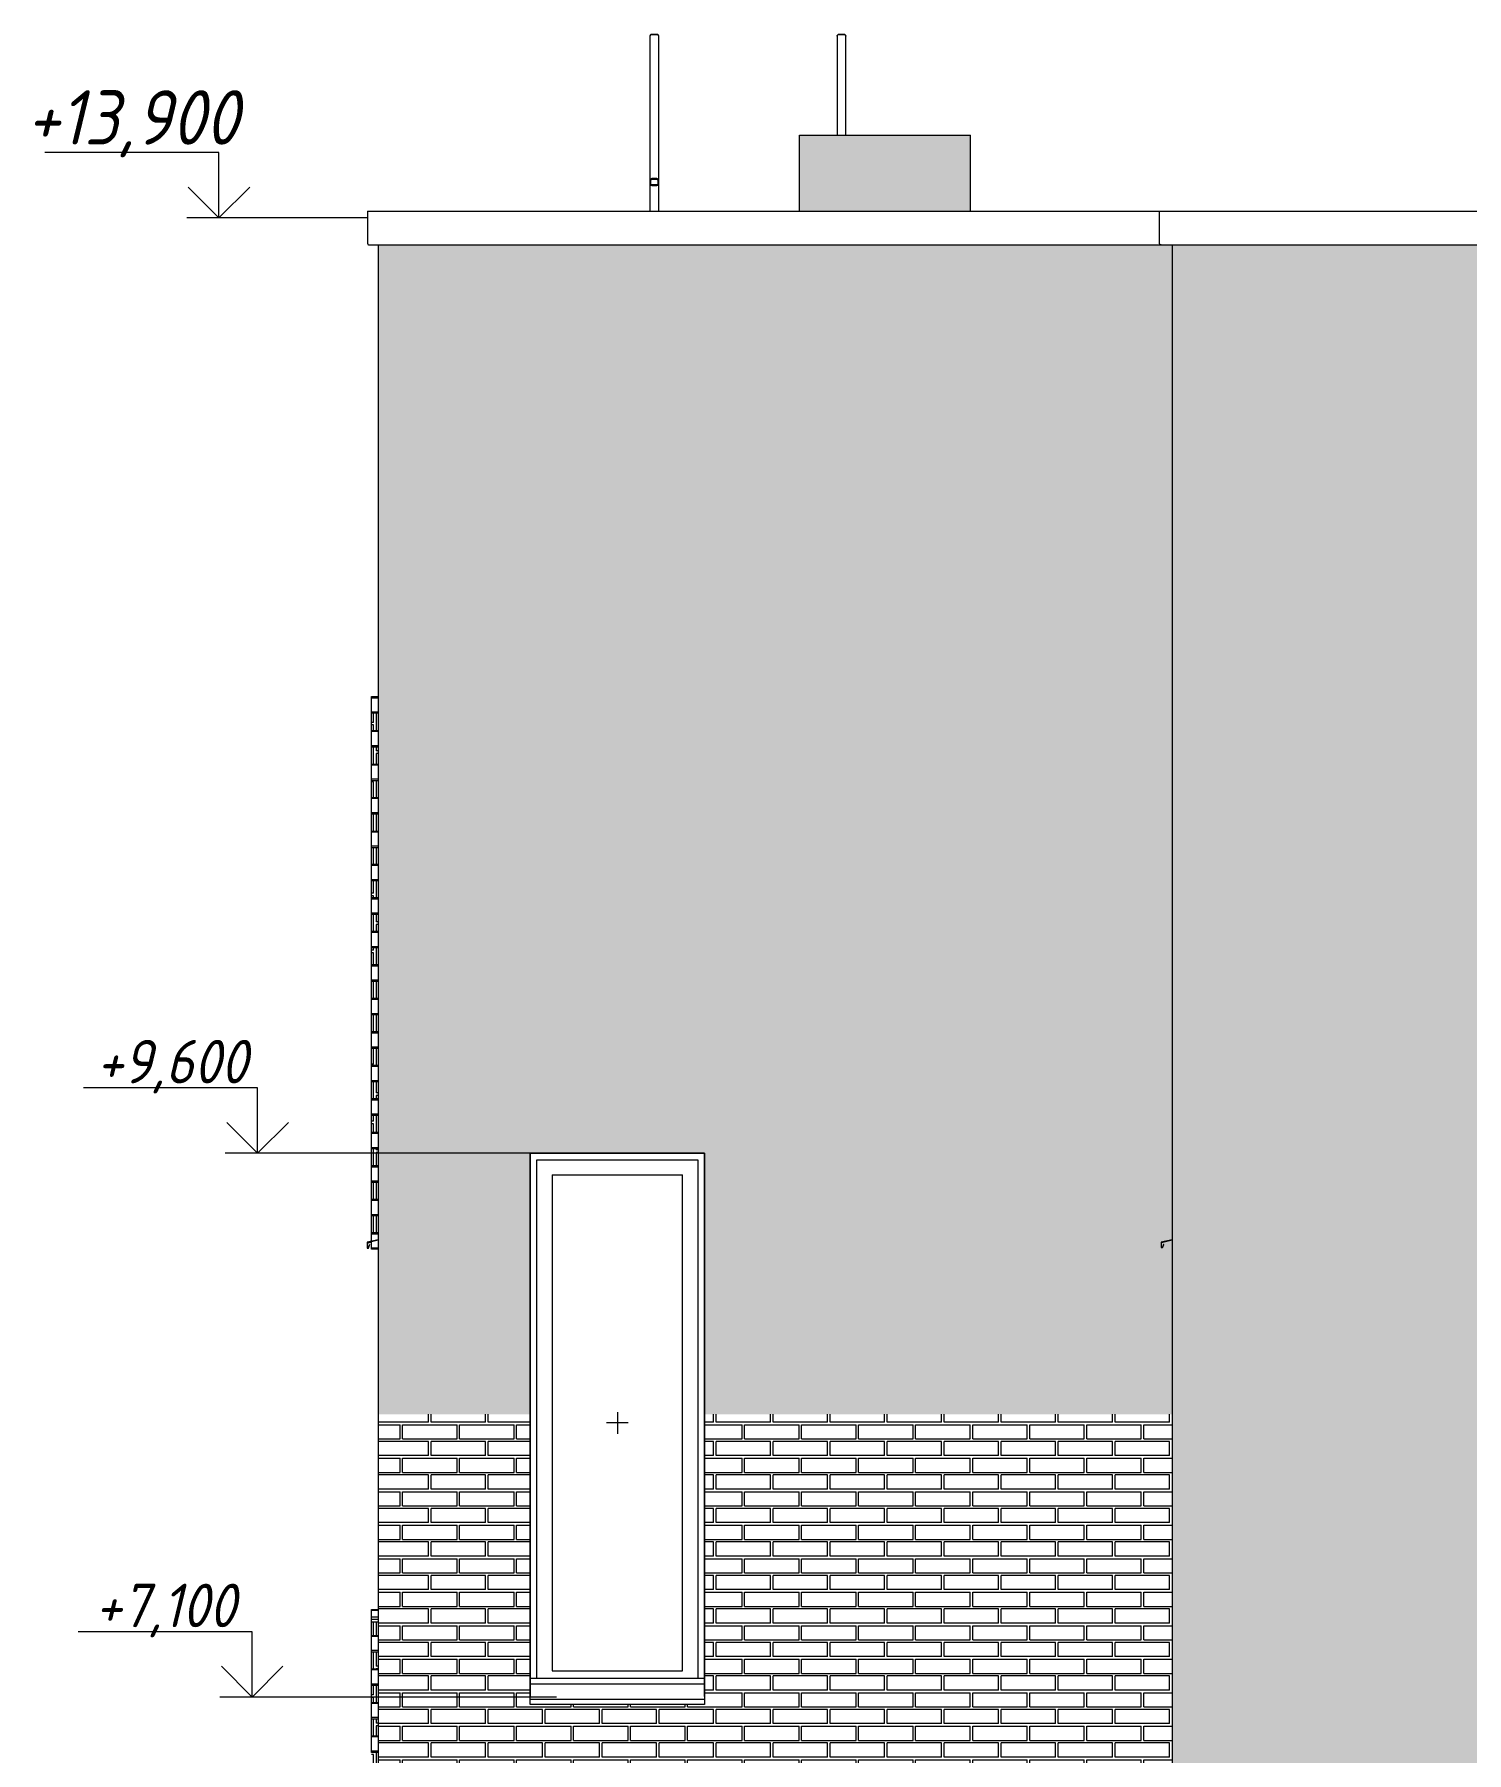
# Model space of a CAD drawing. Header units: millimetres. Extents: x -2128 to 116635, y -18248 to 18481.
# Drawn here: x 102856 to 109439, y 6845 to 14743 of the extents above; entities that cross this region are included whole.
import ezdxf

# ---------------------------------------------------------------- set-up
doc = ezdxf.new("R2010")
doc.units = ezdxf.units.MM
doc.linetypes.add('Штрих', pattern=[635, 317.5, -317.5])
for name, color, linetype, lineweight in [('A-DETL-1', 7, 'Continuous', 5), ('A-GENM', 7, 'Continuous', 9), ('A-GLAZ', 7, 'Continuous', 9), ('A-GLAZ-1', 7, 'Continuous', 5), ('A-GLAZ-2', 7, 'Штрих', 5), ('A-WALL', 7, 'Continuous', 5), ('A-WALL-PATT', 7, 'Continuous', 5), ('G-ANNO-DIMS', 7, 'Continuous', 9), ('G-ANNO-DIMS-1', 7, 'Continuous', 20), ('I-WALL', 7, 'Continuous', 5)]:
    doc.layers.add(name, color=color, linetype=linetype, lineweight=lineweight)
doc.styles.add('ISOCPEUR_I', font='isocpeui.ttf', dxfattribs={"width": 0.9, "height": 250})
doc.styles.add('ISOCPEUR_I_1', font='isocpeui.ttf', dxfattribs={"width": 0.9, "height": 200})
pattern_1 = [(180, (108335.17, 8471), (-2e-14, -154), [125, -137]), (90, (108335.17, 8406), (-262, 2e-14), [65, -89]), (180, (108335.17, 8406), (-2e-14, -154), [125, -137]), (90, (108347.17, 8406), (-262, 2e-14), [65, -89]), (180, (108472.17, 8406), (-2e-14, -154), [125, -137]), (180, (108472.17, 8471), (-2e-14, -154), [125, -137]), (90, (108216.17, 8483), (-262, 2e-14), [65, -89]), (90, (108466.17, 8483), (-262, 2e-14), [65, -89]), (0, (108216.17, 8483), (0, -154), [250, -12]), (0, (108216.17, 8548), (0, -154), [250, -12])]
pattern_2 = [(180, (103596.68, 8458.23), (-2e-14, -154), [125, -137]), (90, (103596.68, 8393.23), (-262, 2e-14), [65, -89]), (180, (103596.68, 8393.23), (-2e-14, -154), [125, -137]), (90, (103608.68, 8393.23), (-262, 2e-14), [65, -89]), (180, (103733.68, 8393.23), (-2e-14, -154), [125, -137]), (180, (103733.68, 8458.23), (-2e-14, -154), [125, -137]), (90, (103477.68, 8470.23), (-262, 2e-14), [65, -89]), (90, (103727.68, 8470.23), (-262, 2e-14), [65, -89]), (0, (103477.68, 8470.23), (0, -154), [250, -12]), (0, (103477.68, 8535.23), (0, -154), [250, -12])]
pattern_3 = [(180, (103594.18, 4223.23), (-2e-14, -154), [125, -137]), (90, (103594.18, 4158.23), (-262, 2e-14), [65, -89]), (180, (103594.18, 4158.23), (-2e-14, -154), [125, -137]), (90, (103606.18, 4158.23), (-262, 2e-14), [65, -89]), (180, (103731.18, 4158.23), (-2e-14, -154), [125, -137]), (180, (103731.18, 4223.23), (-2e-14, -154), [125, -137]), (90, (103475.18, 4235.23), (-262, 2e-14), [65, -89]), (90, (103725.18, 4235.23), (-262, 2e-14), [65, -89]), (0, (103475.18, 4235.23), (0, -154), [250, -12]), (0, (103475.18, 4300.23), (0, -154), [250, -12])]

# ---------------------------------------------------------------- blocks, each defined once
blk = doc.blocks.new('парапет - парапет-18575254-АР2_Фасад в А-Г копия 1')
at = {"layer": 'A-GENM'}
for p, q in [((-398.1, 13930), (3241.9, 13930)), ((-398.1, 13930), (-398.1, 13783)), ((3241.9, 13930), (10630, 13930)), ((3241.9, 13783), (3241.9, 13930)), ((10630, 13930), (10630, 13907.7)), ((10630, 13905.7), (10630, 13880)), ((-391, 13775.9), (3249, 13775.9)), ((3249, 13775.9), (10250, 13775.9))]:
    blk.add_line(p, q, dxfattribs=at)
for points, knots in [([(-398.1, 13783), (-398.1, 13782.5), (-397.9, 13781.3), (-397.4, 13780), (-396.9, 13779), (-396.3, 13778.4), (-395.7, 13777.8), (-395.1, 13777.2), (-394.4, 13776.8), (-393.6, 13776.4), (-392.8, 13776.1), (-391.9, 13776), (-391.1, 13775.9), (-390.5, 13775.9), (-390.3, 13776)], [0, 0, 0, 0, 0.1111111, 0.2222222, 0.2777778, 0.3333333, 0.3888889, 0.4444444, 0.5, 0.5555556, 0.6111111, 0.6666667, 0.7222222, 0.7777778, 0.7777778, 0.7777778, 0.7777778]), ([(3249.7, 13776), (3249.5, 13775.9), (3248.9, 13775.9), (3248.1, 13776), (3247.2, 13776.1), (3246.4, 13776.4), (3245.6, 13776.8), (3244.9, 13777.2), (3244.3, 13777.8), (3243.7, 13778.4), (3243.1, 13779), (3242.6, 13780), (3242.1, 13781.3), (3241.9, 13782.5), (3241.9, 13783)], [-0.7777778, -0.7777778, -0.7777778, -0.7777778, -0.7222222, -0.6666667, -0.6111111, -0.5555556, -0.5, -0.4444444, -0.3888889, -0.3333333, -0.2777778, -0.2222222, -0.1111111, 0, 0, 0, 0])]:
    blk.add_open_spline(points, degree=3, knots=knots, dxfattribs=at)
for points in [[(-391, 13775.9), (-390.7, 13775.9), (-390.5, 13775.9), (-390.3, 13776)], [(3249, 13775.9), (3249.3, 13775.9), (3249.5, 13775.9), (3249.7, 13776)]]:
    blk.add_open_spline(points, degree=3, dxfattribs=at)
blk = doc.blocks.new('Окно_СКБ_1Ст_БезПР - ОК-22_800х2500_h_ глухое-34006729-АР2_Фасад в А-Г копия 1')
at = {"layer": 'A-GLAZ-1'}
for p, q in [((350, 9600), (350, 7102.5)), ((1150, 9600), (350, 9600)), ((380, 7185), (380, 9570)), ((380, 9570), (450, 9570)), ((450, 9570), (1050, 9570)), ((1050, 9570), (1120, 9570)), ((1120, 9570), (1120, 7185)), ((1150, 7102.5), (1150, 9600)), ((450, 9500), (450, 7220)), ((450, 9500), (1050, 9500)), ((1050, 7220), (1050, 9500)), ((450, 7220), (1050, 7220))]:
    blk.add_line(p, q, dxfattribs=at)
at = {"layer": 'A-GLAZ-2'}
for p, q in [((750, 8410), (750, 8310)), ((800, 8360), (700, 8360))]:
    blk.add_line(p, q, dxfattribs=at)
blk = doc.blocks.new('ОП_Труба - ОП_Труба 40x40x4_Угловая-30591808-АР2_Фасад в А-Г копия 1')
at = {"layer": 'A-GENM'}
for p, q in [((900, 14055), (900, 13930)), ((940, 13930), (940, 14055))]:
    blk.add_line(p, q, dxfattribs=at)
blk = doc.blocks.new('ОП_Поручень_Наклонный - ОП_Поручень_Наклонный-30591813-АР2_Фасад в А-Г копия 1')
at = {"layer": 'A-GENM'}
for p, q in [((900, 14735.4), (900, 14073.9)), ((932, 14743.4), (908, 14743.4)), ((940, 14073.9), (940, 14735.4)), ((900, 14073.9), (900, 14055)), ((904, 14055), (904, 14073.9)), ((932, 14080.2), (908, 14080.2)), ((908, 14077.1), (932, 14077.1)), ((936, 14073.9), (936, 14055)), ((940, 14055), (940, 14073.9)), ((932, 14051.9), (908, 14051.9)), ((908, 14048.7), (932, 14048.7))]:
    blk.add_line(p, q, dxfattribs=at)
at = {"layer": 'A-GENM', "flags": 128}
for points in [[(908, 14743.4), (906.2, 14743.2), (904.5, 14742.6), (903, 14741.7), (901.7, 14740.4), (900.8, 14738.9), (900.2, 14737.2), (900, 14735.4)], [(940, 14735.4), (939.8, 14737.2), (939.2, 14738.9), (938.3, 14740.4), (937, 14741.7), (935.5, 14742.6), (933.8, 14743.2), (932, 14743.4)]]:
    blk.add_lwpolyline(points, dxfattribs=at)
at = {"layer": 'A-GENM'}
for centre, major_axis, start_param, end_param in [((908, 14073.9), (8, 0), 1.570796, 3.141593), ((908, 14073.9), (4, 0), 1.570796, 3.141593), ((932, 14073.9), (8, 0), 0, 1.570796), ((932, 14073.9), (4, 0), 0, 1.570796), ((908, 14055), (8, 0), 3.141593, 4.712389), ((908, 14055), (4, 0), 3.141593, 4.712389), ((932, 14055), (8, 0), 4.712389, 6.283185), ((932, 14055), (4, 0), 4.712389, 6.283185)]:
    blk.add_ellipse(centre, major_axis=major_axis, ratio=0.788418, start_param=start_param, end_param=end_param, dxfattribs=at)
blk = doc.blocks.new('ОП_Поручень_Наклонный - ОП_Поручень_Наклонный-V96-АР2_Фасад в А-Г копия 1')
at = {"layer": 'A-GENM'}
for p, q in [((1760, 14735.4), (1760, 14280)), ((1792, 14743.4), (1768, 14743.4)), ((1800, 14280), (1800, 14735.4))]:
    blk.add_line(p, q, dxfattribs=at)
at = {"layer": 'A-GENM', "flags": 128}
for points in [[(1768, 14743.4), (1766.2, 14743.2), (1764.5, 14742.6), (1763, 14741.7), (1761.7, 14740.4), (1760.8, 14738.9), (1760.2, 14737.2), (1760, 14735.4)], [(1800, 14735.4), (1799.8, 14737.2), (1799.2, 14738.9), (1798.3, 14740.4), (1797, 14741.7), (1795.5, 14742.6), (1793.8, 14743.2), (1792, 14743.4)]]:
    blk.add_lwpolyline(points, dxfattribs=at)
blk = doc.blocks.new('ОП_Поручень_Прямой - ОП_Поручень_Прямой-30591817-АР2_Фасад в А-Г копия 1')
at = {"layer": 'A-GENM'}
blk.add_line((908, 14743.4), (932, 14743.4), dxfattribs=at)
at = {"layer": 'A-GENM', "flags": 128}
for points in [[(900, 14735.4), (900.2, 14737.2), (900.8, 14738.9), (901.7, 14740.4), (903, 14741.7), (904.5, 14742.6), (906.2, 14743.2), (908, 14743.4)], [(932, 14743.4), (933.8, 14743.2), (935.5, 14742.6), (937, 14741.7), (938.3, 14740.4), (939.2, 14738.9), (939.8, 14737.2), (940, 14735.4)]]:
    blk.add_lwpolyline(points, dxfattribs=at)
blk = doc.blocks.new('Стакан ОВ_5 - Стакан ОВ_2-32669352-АР2_Фасад в А-Г копия 1')
at = {"layer": 'A-WALL-PATT'}
blk.add_hatch(color=256, dxfattribs=at).paths.add_polyline_path([(2048.1, 13930), (2373, 13930), (2373, 14280), (1587, 14280), (1587, 13930), (1833.9, 13930)], flags=0)
at = {"layer": 'A-WALL'}
for p, q in [((1587, 14280), (2373, 14280)), ((1587, 13930), (1587, 14280)), ((2373, 13930), (2373, 14280))]:
    blk.add_line(p, q, dxfattribs=at)
blk = doc.blocks.new('WNW_Отлив - Отлив_металлический-33965102-АР2_Фасад в А-Г копия 1')
at = {"layer": 'A-GLAZ-1'}
for p, q in [((-400, 9166), (-400, 9163)), ((-400, 9163), (-394, 9163)), ((-380, 9193.8), (-399, 9188.3)), ((-399, 9187.2), (-380, 9192.8)), ((-399, 9164), (-399, 9166)), ((-394.7, 9164), (-399, 9164)), ((-394, 9166), (-394.7, 9164)), ((-394, 9163), (-388.9, 9177.1)), ((-388.9, 9177.1), (-389.8, 9177.4))]:
    blk.add_line(p, q, dxfattribs=at)
blk = doc.blocks.new('WNW_Отлив - Отлив_металлический-33828275-АР2_Фасад в А-Г копия 1')
at = {"layer": 'A-GLAZ-1'}
for p, q in [((-350, 9202.5), (-400, 9191)), ((-400, 9191), (-400, 9166)), ((-400, 9166), (-394, 9166)), ((-399, 9190.2), (-350, 9201.5)), ((-399, 9167), (-399, 9190.2)), ((-394.7, 9167), (-399, 9167)), ((-389.8, 9180.4), (-394.7, 9167)), ((-394, 9166), (-388.9, 9180.1)), ((-388.9, 9180.1), (-389.8, 9180.4))]:
    blk.add_line(p, q, dxfattribs=at)
blk = doc.blocks.new('WNW_Отлив - Отлив_металлический-34006731-АР2_Фасад в А-Г копия 1')
at = {"layer": 'A-GLAZ-1'}
for p, q in [((1150, 7185), (350, 7185)), ((1150, 7160), (350, 7160)), ((350, 7091), (350, 7102.5)), ((350, 7066), (350, 7091)), ((350, 7091), (1150, 7091)), ((1150, 7066), (350, 7066)), ((1150, 7102.5), (1150, 7091)), ((1150, 7091), (1150, 7066))]:
    blk.add_line(p, q, dxfattribs=at)
blk = doc.blocks.new('Высотные отметки - Стрелка_Верх-17668718-АР2_Фасад в А-Г копия 1')
at = {"layer": 'G-ANNO-DIMS'}
for p, q in [((-1028.2, 600), (-1828.2, 600)), ((-1028.2, 300), (-1028.2, 600)), ((-876.6, 300), (-1176.6, 300))]:
    blk.add_line(p, q, dxfattribs=at)
at = {"layer": 'G-ANNO-DIMS-1'}
for q in [(-1169.7, 441.4), (-886.8, 441.4)]:
    blk.add_line((-1028.2, 300), q, dxfattribs=at)

msp = doc.modelspace()

# ---------------------------------------------------------------- hatches: boundary and pattern name
at = {"layer": 'A-WALL-PATT'}
h = msp.add_hatch(dxfattribs=at)
h.set_pattern_fill('FP_83', color=256, style=0, pattern_type=2)
h.set_pattern_definition(pattern_1)
h.paths.add_polyline_path([(108041.2, 9166), (108040.5, 9167), (108041.5, 9167)], flags=0)
h.paths.add_polyline_path([(105135.2, 8400), (105135.2, 9600), (105935.2, 9600), (105935.2, 8400), (108085.2, 8400), (108085.2, 9201.5), (108036.2, 9190.2), (108036.2, 9167), (108036.2, 9166), (108035.2, 9167), (108036.2, 9191.2), (108085.2, 9202.5), (108085.2, 13776), (104435.2, 13776), (104435.2, 8400)], flags=0)
h = msp.add_hatch(dxfattribs=at)
h.set_pattern_fill('FP_83', color=256, style=0, pattern_type=2)
h.set_pattern_definition(pattern_1)
h.paths.add_polyline_path([(110689.2, 8400), (114987.2, 8400), (114987.2, 13730), (115035.2, 13730), (115035.2, 13776), (108085.2, 13776), (108085.2, 8400)], flags=0)
h = msp.add_hatch(dxfattribs=at)
h.set_pattern_fill('FP_21', color=256, style=0, pattern_type=2)
h.set_pattern_definition(pattern_2)
h.paths.add_polyline_path([(104435.2, 11623), (104435.2, 11700), (104405.2, 11700), (104405.2, 11623)], flags=0)
h = msp.add_hatch(dxfattribs=at)
h.set_pattern_fill('FP_20', color=256, style=0, pattern_type=2)
h.set_pattern_definition([(270, (106274.05, 11175.68), (154, 9e-15), [125, -137]), (180, (106339.05, 11175.68), (-3e-14, -262), [65, -89]), (270, (106339.05, 11175.68), (154, 9e-15), [125, -137]), (180, (106339.05, 11187.68), (-3e-14, -262), [65, -89]), (270, (106339.05, 11312.68), (154, 9e-15), [125, -137]), (270, (106274.05, 11312.68), (154, 9e-15), [125, -137]), (180, (106262.05, 11056.68), (-3e-14, -262), [65, -89]), (180, (106262.05, 11306.68), (-3e-14, -262), [65, -89]), (90, (106262.05, 11056.68), (154, -9e-15), [250, -12]), (90, (106197.05, 11056.68), (154, -9e-15), [250, -12])])
h.paths.add_polyline_path([(104405.2, 9236.4), (104435.2, 9236.4), (104435.2, 9312.1), (104405.2, 9312.1), (104405.2, 9260)], flags=0)
h.paths.add_polyline_path([(104405.2, 9389.1), (104435.2, 9389.1), (104435.2, 9466), (104405.2, 9466)], flags=0)
h.paths.add_polyline_path([(104435.2, 9543), (104435.2, 9620.5), (104405.2, 9620.5), (104405.2, 9543)], flags=0)
h.paths.add_polyline_path([(104435.2, 9697.5), (104435.2, 9774), (104405.2, 9774), (104405.2, 9697.5)], flags=0)
h.paths.add_polyline_path([(104435.2, 9851), (104435.2, 9927.8), (104405.2, 9927.8), (104405.2, 9851)], flags=0)
h.paths.add_polyline_path([(104435.2, 10004.8), (104435.2, 10081.9), (104405.2, 10081.9), (104405.2, 10004.8)], flags=0)
h.paths.add_polyline_path([(104435.2, 10158.9), (104435.2, 10235.9), (104405.2, 10235.9), (104405.2, 10158.9)], flags=0)
h.paths.add_polyline_path([(104435.2, 10312.9), (104435.2, 10390.1), (104405.2, 10390.1), (104405.2, 10312.9)], flags=0)
h.paths.add_polyline_path([(104405.2, 10467.1), (104435.2, 10467.1), (104435.2, 10543.5), (104405.2, 10543.5), (104405.2, 10491.2)], flags=0)
h.paths.add_polyline_path([(104405.2, 10620.5), (104435.2, 10620.5), (104435.2, 10698.1), (104405.2, 10698.1)], flags=0)
h.paths.add_polyline_path([(104405.2, 10775.1), (104435.2, 10775.1), (104435.2, 10852.1), (104405.2, 10852.1)], flags=0)
h.paths.add_polyline_path([(104405.2, 10929.1), (104435.2, 10929.1), (104435.2, 11004.1), (104405.2, 11004.1)], flags=0)
h.paths.add_polyline_path([(104435.2, 11081.1), (104435.2, 11158.1), (104405.2, 11158.1), (104405.2, 11081.1)], flags=0)
h.paths.add_polyline_path([(104405.2, 11235.1), (104435.2, 11235.1), (104435.2, 11312.1), (104405.2, 11312.1)], flags=0)
h.paths.add_polyline_path([(104435.2, 11389.1), (104435.2, 11466.1), (104405.2, 11466.1), (104405.2, 11389.1)], flags=0)
h.paths.add_polyline_path([(104405.2, 11543.1), (104435.2, 11543.1), (104435.2, 11623), (104405.2, 11623)], flags=0)
h = msp.add_hatch(dxfattribs=at)
h.set_pattern_fill('FP_21', color=256, style=0, pattern_type=2)
h.set_pattern_definition(pattern_2)
h.paths.add_polyline_path([(104435.2, 11466.1), (104435.2, 11543.1), (104405.2, 11543.1), (104405.2, 11466.1)], flags=0)
h = msp.add_hatch(dxfattribs=at)
h.set_pattern_fill('FP_21', color=256, style=0, pattern_type=2)
h.set_pattern_definition(pattern_2)
h.paths.add_polyline_path([(104435.2, 11312.1), (104435.2, 11389.1), (104405.2, 11389.1), (104405.2, 11312.1)], flags=0)
h = msp.add_hatch(dxfattribs=at)
h.set_pattern_fill('FP_21', color=256, style=0, pattern_type=2)
h.set_pattern_definition(pattern_2)
h.paths.add_polyline_path([(104435.2, 11158.1), (104435.2, 11235.1), (104405.2, 11235.1), (104405.2, 11158.1)], flags=0)
h = msp.add_hatch(dxfattribs=at)
h.set_pattern_fill('FP_21', color=256, style=0, pattern_type=2)
h.set_pattern_definition(pattern_2)
h.paths.add_polyline_path([(104435.2, 11004.1), (104435.2, 11081.1), (104405.2, 11081.1), (104405.2, 11004.1)], flags=0)
h = msp.add_hatch(dxfattribs=at)
h.set_pattern_fill('FP_21', color=256, style=0, pattern_type=2)
h.set_pattern_definition(pattern_2)
h.paths.add_polyline_path([(104435.2, 10852.1), (104435.2, 10929.1), (104405.2, 10929.1), (104405.2, 10852.1)], flags=0)
h = msp.add_hatch(dxfattribs=at)
h.set_pattern_fill('FP_21', color=256, style=0, pattern_type=2)
h.set_pattern_definition(pattern_2)
h.paths.add_polyline_path([(104435.2, 10698.1), (104435.2, 10775.1), (104405.2, 10775.1), (104405.2, 10698.1)], flags=0)
h = msp.add_hatch(dxfattribs=at)
h.set_pattern_fill('FP_21', color=256, style=0, pattern_type=2)
h.set_pattern_definition(pattern_2)
h.paths.add_polyline_path([(104435.2, 10543.5), (104435.2, 10620.5), (104405.2, 10620.5), (104405.2, 10543.5)], flags=0)
h = msp.add_hatch(dxfattribs=at)
h.set_pattern_fill('FP_21', color=256, style=0, pattern_type=2)
h.set_pattern_definition(pattern_2)
h.paths.add_polyline_path([(104435.2, 10390.1), (104435.2, 10467.1), (104405.2, 10467.1), (104405.2, 10390.1)], flags=0)
h = msp.add_hatch(dxfattribs=at)
h.set_pattern_fill('FP_21', color=256, style=0, pattern_type=2)
h.set_pattern_definition(pattern_2)
h.paths.add_polyline_path([(104435.2, 10235.9), (104435.2, 10312.9), (104405.2, 10312.9), (104405.2, 10235.9)], flags=0)
h = msp.add_hatch(dxfattribs=at)
h.set_pattern_fill('FP_21', color=256, style=0, pattern_type=2)
h.set_pattern_definition(pattern_2)
h.paths.add_polyline_path([(104435.2, 10081.9), (104435.2, 10158.9), (104405.2, 10158.9), (104405.2, 10081.9)], flags=0)
h = msp.add_hatch(dxfattribs=at)
h.set_pattern_fill('FP_21', color=256, style=0, pattern_type=2)
h.set_pattern_definition(pattern_2)
h.paths.add_polyline_path([(104435.2, 9927.8), (104435.2, 10004.8), (104405.2, 10004.8), (104405.2, 9927.8)], flags=0)
h = msp.add_hatch(dxfattribs=at)
h.set_pattern_fill('FP_21', color=256, style=0, pattern_type=2)
h.set_pattern_definition(pattern_2)
h.paths.add_polyline_path([(104435.2, 9774), (104435.2, 9851), (104405.2, 9851), (104405.2, 9774)], flags=0)
h = msp.add_hatch(dxfattribs=at)
h.set_pattern_fill('FP_21', color=256, style=0, pattern_type=2)
h.set_pattern_definition(pattern_2)
h.paths.add_polyline_path([(104435.2, 9620.5), (104435.2, 9697.5), (104405.2, 9697.5), (104405.2, 9620.5)], flags=0)
h = msp.add_hatch(dxfattribs=at)
h.set_pattern_fill('FP_21', color=256, style=0, pattern_type=2)
h.set_pattern_definition(pattern_2)
h.paths.add_polyline_path([(104435.2, 9466), (104435.2, 9543), (104405.2, 9543), (104405.2, 9466)], flags=0)
h = msp.add_hatch(dxfattribs=at)
h.set_pattern_fill('FP_21', color=256, style=0, pattern_type=2)
h.set_pattern_definition(pattern_2)
h.paths.add_polyline_path([(104435.2, 9312.1), (104435.2, 9389.1), (104405.2, 9389.1), (104405.2, 9312.1)], flags=0)
h = msp.add_hatch(dxfattribs=at)
h.set_pattern_fill('FP_21', color=256, style=0, pattern_type=2)
h.set_pattern_definition(pattern_2)
h.paths.add_polyline_path([(104435.2, 9159.4), (104435.2, 9201.5), (104405.2, 9193.8), (104405.2, 9159.4)], flags=0)
h.paths.add_polyline_path([(104405.2, 9195.6), (104435.2, 9202.5), (104435.2, 9236.4), (104405.2, 9236.4), (104405.2, 9200)], flags=0)
h = msp.add_hatch(dxfattribs=at)
h.set_pattern_fill('FP_82', color=256, style=0, pattern_type=2)
h.set_pattern_definition([(180, (108335.17, 4271), (-2e-14, -154), [125, -137]), (90, (108335.17, 4206), (-262, 2e-14), [65, -89]), (180, (108335.17, 4206), (-2e-14, -154), [125, -137]), (90, (108347.17, 4206), (-262, 2e-14), [65, -89]), (180, (108472.17, 4206), (-2e-14, -154), [125, -137]), (180, (108472.17, 4271), (-2e-14, -154), [125, -137]), (90, (108216.17, 4283), (-262, 2e-14), [65, -89]), (90, (108466.17, 4283), (-262, 2e-14), [65, -89]), (0, (108216.17, 4283), (0, -154), [250, -12]), (0, (108216.17, 4348), (0, -154), [250, -12])])
h.paths.add_polyline_path([(108041.2, 4966), (108040.5, 4967), (108041.5, 4967)], flags=0)
h.paths.add_polyline_path([(108041.2, 4963), (108040.5, 4964), (108041.5, 4964)], flags=0)
h.paths.add_polyline_path([(105935.2, 4200), (108085.2, 4200), (108085.2, 5001.5), (108036.2, 4987.2), (108036.2, 4967), (108036.2, 4966), (108036.2, 4964), (108036.2, 4963), (108035.2, 4964), (108036.2, 4991.2), (108085.2, 5002.5), (108085.2, 8400), (105935.2, 8400), (105935.2, 7066), (105135.2, 7067), (105135.2, 8400), (104435.2, 8400), (104435.2, 4200), (105135.2, 4200), (105135.2, 5400), (105935.2, 5400)], flags=0)
h.paths.add_polyline_path([(108036.2, 4988.3), (108068, 4997.5), (108036.2, 4990.2)], flags=0)
h = msp.add_hatch(dxfattribs=at)
h.set_pattern_fill('FP_85', color=256, style=0, pattern_type=2)
h.set_pattern_definition([(180, (115235.17, 4271), (-2e-14, -154), [125, -137]), (90, (115235.17, 4206), (-262, 2e-14), [65, -89]), (180, (115235.17, 4206), (-2e-14, -154), [125, -137]), (90, (115247.17, 4206), (-262, 2e-14), [65, -89]), (180, (115372.17, 4206), (-2e-14, -154), [125, -137]), (180, (115372.17, 4271), (-2e-14, -154), [125, -137]), (90, (115116.17, 4283), (-262, 2e-14), [65, -89]), (90, (115366.17, 4283), (-262, 2e-14), [65, -89]), (0, (115116.17, 4283), (0, -154), [250, -12]), (0, (115116.17, 4348), (0, -154), [250, -12])])
h.paths.add_polyline_path([(108085.2, 4200), (110590.2, 4200), (110590.2, 4904.9), (110577.1, 4897), (110570.9, 4896.8), (110567.2, 4903), (110567.2, 5050), (111275.7, 5018.9), (111312.7, 4953.8), (111312.7, 4947.3), (111306.2, 4943.5), (111299.1, 4948.3), (111296.2, 4954.8), (111297.7, 4954.8), (111303.1, 4947.3), (111306.2, 4945.5), (111310.9, 4948.3), (111310.4, 4954.8), (111274.5, 5016.9), (110569.2, 5047.9), (110569.2, 4903), (110571.9, 4898.5), (110578.2, 4899.4), (110590.2, 4907.2), (110590.2, 5000), (111205.2, 5000), (111205.2, 4984), (111255.8, 4984), (111255.8, 4952), (111253.8, 4952), (111253.8, 4982), (111205.2, 4982), (111205.2, 4799.2), (111349.4, 4799.2), (111427.5, 4932.2), (111443.7, 4922.8), (111631.4, 5247.6), (111648.7, 5237.6), (111395.6, 4799.2), (114987.2, 4800), (114987.2, 8400), (108085.2, 8400), (108085.2, 4900)], flags=0)
h.paths.add_polyline_path([(111422.6, 4892.3), (111439.6, 4921.7), (111427.5, 4928.7), (111410.5, 4899.3), (111412.4, 4898.2)], flags=0)
h.paths.add_polyline_path([(111657.6, 5232.6), (111623, 5252.6), (111633, 5269.9), (111667.6, 5249.9), (111660, 5236.7)], flags=0)
h.paths.add_polyline_path([(111656.5, 5236.7), (111663.5, 5248.8), (111634.1, 5265.8), (111627.1, 5253.7), (111648.7, 5241.2)], flags=0)
h = msp.add_hatch(dxfattribs=at)
h.set_pattern_fill('FP_18', color=256, style=0, pattern_type=2)
h.set_pattern_definition([(270, (106274.05, 6967.63), (154, 9e-15), [125, -137]), (180, (106339.05, 6967.63), (-3e-14, -262), [65, -89]), (270, (106339.05, 6967.63), (154, 9e-15), [125, -137]), (180, (106339.05, 6979.63), (-3e-14, -262), [65, -89]), (270, (106339.05, 7104.63), (154, 9e-15), [125, -137]), (270, (106274.05, 7104.63), (154, 9e-15), [125, -137]), (180, (106262.05, 6848.63), (-3e-14, -262), [65, -89]), (180, (106262.05, 7098.63), (-3e-14, -262), [65, -89]), (90, (106262.05, 6848.63), (154, -9e-15), [250, -12]), (90, (106197.05, 6848.63), (154, -9e-15), [250, -12])])
h.paths.add_polyline_path([(104405.2, 5076.9), (104435.2, 5076.9), (104435.2, 5152.6), (104405.2, 5152.6)], flags=0)
h.paths.add_polyline_path([(104435.2, 5229.6), (104435.2, 5306.5), (104405.2, 5306.5), (104405.2, 5229.6)], flags=0)
h.paths.add_polyline_path([(104405.2, 5383.5), (104435.2, 5383.5), (104435.2, 5461), (104405.2, 5461), (104405.2, 5400)], flags=0)
h.paths.add_polyline_path([(104435.2, 5538), (104435.2, 5614.5), (104405.2, 5614.5), (104405.2, 5538)], flags=0)
h.paths.add_polyline_path([(104405.2, 5691.5), (104435.2, 5691.5), (104435.2, 5768.3), (104405.2, 5768.3)], flags=0)
h.paths.add_polyline_path([(104405.2, 5845.3), (104435.2, 5845.3), (104435.2, 5922.4), (104405.2, 5922.4)], flags=0)
h.paths.add_polyline_path([(104435.2, 5999.4), (104435.2, 6076.4), (104405.2, 6076.4), (104405.2, 5999.4)], flags=0)
h.paths.add_polyline_path([(104405.2, 6153.4), (104435.2, 6153.4), (104435.2, 6230.6), (104405.2, 6230.6)], flags=0)
h.paths.add_polyline_path([(104435.2, 6307.6), (104435.2, 6384), (104405.2, 6384), (104405.2, 6307.6)], flags=0)
h.paths.add_polyline_path([(104405.2, 6461), (104435.2, 6461), (104435.2, 6538.6), (104405.2, 6538.6)], flags=0)
h.paths.add_polyline_path([(104405.2, 6615.6), (104435.2, 6615.6), (104435.2, 6692.6), (104405.2, 6692.6)], flags=0)
h.paths.add_polyline_path([(104405.2, 6769.6), (104435.2, 6769.6), (104435.2, 6844.6), (104405.2, 6844.6)], flags=0)
h.paths.add_polyline_path([(104435.2, 6921.6), (104435.2, 6998.6), (104405.2, 6998.6), (104405.2, 6921.6)], flags=0)
h.paths.add_polyline_path([(104405.2, 7075.6), (104435.2, 7075.6), (104435.2, 7152.6), (104405.2, 7152.6), (104405.2, 7100)], flags=0)
h.paths.add_polyline_path([(104405.2, 7229.6), (104435.2, 7229.6), (104435.2, 7306.6), (104405.2, 7306.6)], flags=0)
h.paths.add_polyline_path([(104405.2, 7383.6), (104435.2, 7383.6), (104435.2, 7445), (104405.2, 7445)], flags=0)
h.paths.add_polyline_path([(104435.2, 7500), (104435.2, 7502.9), (104405.2, 7502.9), (104405.2, 7500)], flags=0)
h = msp.add_hatch(dxfattribs=at)
h.set_pattern_fill('FP_22', color=256, style=0, pattern_type=2)
h.set_pattern_definition(pattern_3)
h.paths.add_polyline_path([(104435.2, 7445), (104435.2, 7500), (104405.2, 7500), (104405.2, 7445)], flags=0)
h = msp.add_hatch(dxfattribs=at)
h.set_pattern_fill('FP_22', color=256, style=0, pattern_type=2)
h.set_pattern_definition(pattern_3)
h.paths.add_polyline_path([(104435.2, 7306.6), (104435.2, 7383.6), (104405.2, 7383.6), (104405.2, 7306.6)], flags=0)
h = msp.add_hatch(dxfattribs=at)
h.set_pattern_fill('FP_22', color=256, style=0, pattern_type=2)
h.set_pattern_definition(pattern_3)
h.paths.add_polyline_path([(104435.2, 7152.6), (104435.2, 7229.6), (104405.2, 7229.6), (104405.2, 7152.6)], flags=0)
h = msp.add_hatch(dxfattribs=at)
h.set_pattern_fill('FP_22', color=256, style=0, pattern_type=2)
h.set_pattern_definition(pattern_3)
h.paths.add_polyline_path([(104435.2, 6998.6), (104435.2, 7075.6), (104405.2, 7075.6), (104405.2, 6998.6)], flags=0)
h = msp.add_hatch(dxfattribs=at)
h.set_pattern_fill('FP_22', color=256, style=0, pattern_type=2)
h.set_pattern_definition(pattern_3)
h.paths.add_polyline_path([(104435.2, 6844.6), (104435.2, 6921.6), (104405.2, 6921.6), (104405.2, 6844.6)], flags=0)

# ---------------------------------------------------------------- linework, layer by layer
at = {"layer": 'A-DETL-1'}
msp.add_line((104387.1, 13900), (104337.1, 13900), dxfattribs=at)
at = {"layer": 'A-WALL'}
for p, q in [((104435.2, 13776), (104435.2, -200)), ((108085.2, 13776), (108085.2, 8400)), ((105135.2, 7102.5), (105135.2, 9600)), ((105135.2, 9600), (105935.2, 9600)), ((105935.2, 9600), (105935.2, 7102.5)), ((108085.2, 8400), (108085.2, 4200))]:
    msp.add_line(p, q, dxfattribs=at)
at = {"layer": 'G-ANNO-DIMS'}
for p, q in [((104387.1, 13900), (103704.2, 13900)), ((105472.4, 9600), (103881.6, 9600)), ((105255.4, 7100), (103856.7, 7100))]:
    msp.add_line(p, q, dxfattribs=at)
at = {"layer": 'I-WALL'}
for p, q in [((104405.2, 11623), (104405.2, 11700)), ((104405.2, 11700), (104435.2, 11700)), ((104405.2, 11543.1), (104405.2, 11623)), ((104435.2, 11623), (104405.2, 11623)), ((104405.2, 11466.1), (104405.2, 11543.1)), ((104405.2, 11543.1), (104435.2, 11543.1)), ((104405.2, 11389.1), (104405.2, 11466.1)), ((104435.2, 11466.1), (104405.2, 11466.1)), ((104405.2, 11312.1), (104405.2, 11389.1)), ((104405.2, 11389.1), (104435.2, 11389.1)), ((104405.2, 11235.1), (104405.2, 11312.1)), ((104435.2, 11312.1), (104405.2, 11312.1)), ((104405.2, 11158.1), (104405.2, 11235.1)), ((104405.2, 11235.1), (104435.2, 11235.1)), ((104405.2, 11081.1), (104405.2, 11158.1)), ((104435.2, 11158.1), (104405.2, 11158.1)), ((104405.2, 11004.1), (104405.2, 11081.1)), ((104405.2, 11081.1), (104435.2, 11081.1)), ((104405.2, 10929.1), (104405.2, 11004.1)), ((104435.2, 11004.1), (104405.2, 11004.1)), ((104405.2, 10852.1), (104405.2, 10929.1)), ((104405.2, 10929.1), (104435.2, 10929.1)), ((104405.2, 10775.1), (104405.2, 10852.1)), ((104435.2, 10852.1), (104405.2, 10852.1)), ((104405.2, 10698.1), (104405.2, 10775.1)), ((104405.2, 10775.1), (104435.2, 10775.1)), ((104405.2, 10620.5), (104405.2, 10698.1)), ((104435.2, 10698.1), (104405.2, 10698.1)), ((104405.2, 10543.5), (104405.2, 10620.5)), ((104405.2, 10620.5), (104435.2, 10620.5)), ((104405.2, 10467.1), (104405.2, 10543.5)), ((104435.2, 10543.5), (104405.2, 10543.5)), ((104405.2, 10390.1), (104405.2, 10467.1)), ((104405.2, 10467.1), (104435.2, 10467.1)), ((104405.2, 10312.9), (104405.2, 10390.1)), ((104435.2, 10390.1), (104405.2, 10390.1)), ((104405.2, 10235.9), (104405.2, 10312.9)), ((104405.2, 10312.9), (104435.2, 10312.9)), ((104405.2, 10158.9), (104405.2, 10235.9)), ((104435.2, 10235.9), (104405.2, 10235.9)), ((104405.2, 10081.9), (104405.2, 10158.9)), ((104405.2, 10158.9), (104435.2, 10158.9)), ((104405.2, 10004.8), (104405.2, 10081.9)), ((104435.2, 10081.9), (104405.2, 10081.9)), ((104405.2, 9927.8), (104405.2, 10004.8)), ((104405.2, 10004.8), (104435.2, 10004.8)), ((104405.2, 9851), (104405.2, 9927.8)), ((104435.2, 9927.8), (104405.2, 9927.8)), ((104405.2, 9774), (104405.2, 9851)), ((104405.2, 9851), (104435.2, 9851)), ((104405.2, 9697.5), (104405.2, 9774)), ((104435.2, 9774), (104405.2, 9774)), ((104405.2, 9620.5), (104405.2, 9697.5)), ((104405.2, 9697.5), (104435.2, 9697.5)), ((104405.2, 9543), (104405.2, 9620.5)), ((104435.2, 9620.5), (104405.2, 9620.5)), ((104405.2, 9466), (104405.2, 9543)), ((104405.2, 9543), (104435.2, 9543)), ((104405.2, 9389.1), (104405.2, 9466)), ((104435.2, 9466), (104405.2, 9466)), ((104405.2, 9312.1), (104405.2, 9389.1)), ((104405.2, 9389.1), (104435.2, 9389.1)), ((104405.2, 9236.4), (104405.2, 9312.1)), ((104435.2, 9312.1), (104405.2, 9312.1)), ((104405.2, 9195.6), (104405.2, 9236.4)), ((104405.2, 9236.4), (104435.2, 9236.4)), ((104405.2, 9159.4), (104405.2, 9194.7)), ((104435.2, 9159.4), (104405.2, 9159.4)), ((104405.2, 7500), (104405.2, 7502.9)), ((104405.2, 7502.9), (104435.2, 7502.9)), ((104405.2, 7445), (104405.2, 7500)), ((104405.2, 7500), (104435.2, 7500)), ((104405.2, 7383.6), (104405.2, 7445)), ((104435.2, 7445), (104405.2, 7445)), ((104405.2, 7306.6), (104405.2, 7383.6)), ((104405.2, 7383.6), (104435.2, 7383.6)), ((104405.2, 7229.6), (104405.2, 7306.6)), ((104435.2, 7306.6), (104405.2, 7306.6)), ((104405.2, 7152.6), (104405.2, 7229.6)), ((104405.2, 7229.6), (104435.2, 7229.6)), ((104405.2, 7075.6), (104405.2, 7152.6)), ((104435.2, 7152.6), (104405.2, 7152.6)), ((104405.2, 6998.6), (104405.2, 7075.6)), ((104405.2, 7075.6), (104435.2, 7075.6)), ((104405.2, 6921.6), (104405.2, 6998.6)), ((104435.2, 6998.6), (104405.2, 6998.6)), ((104405.2, 6844.6), (104405.2, 6921.6)), ((104405.2, 6921.6), (104435.2, 6921.6)), ((104435.2, 6844.6), (104405.2, 6844.6))]:
    msp.add_line(p, q, dxfattribs=at)

# ---------------------------------------------------------------- block references
at = {"layer": 'A-GENM'}
for name, p in [('ОП_Поручень_Наклонный - ОП_Поручень_Наклонный-30591813-АР2_Фасад в А-Г копия 1', (104785.2, 0)), ('ОП_Поручень_Прямой - ОП_Поручень_Прямой-30591817-АР2_Фасад в А-Г копия 1', (104785.2, 0)), ('ОП_Поручень_Наклонный - ОП_Поручень_Наклонный-V96-АР2_Фасад в А-Г копия 1', (104785.2, 0)), ('ОП_Поручень_Прямой - ОП_Поручень_Прямой-30591817-АР2_Фасад в А-Г копия 1', (105645.2, 0)), ('ОП_Труба - ОП_Труба 40x40x4_Угловая-30591808-АР2_Фасад в А-Г копия 1', (104785.2, 0)), ('парапет - парапет-18575254-АР2_Фасад в А-Г копия 1', (104785.2, 0))]:
    msp.add_blockref(name, p, dxfattribs=at)
at = {"layer": 'A-GLAZ'}
for name, p in [('Окно_СКБ_1Ст_БезПР - ОК-22_800х2500_h_ глухое-34006729-АР2_Фасад в А-Г копия 1', (104785.2, 0)), ('WNW_Отлив - Отлив_металлический-33828275-АР2_Фасад в А-Г копия 1', (104785.2, 0)), ('WNW_Отлив - Отлив_металлический-33965102-АР2_Фасад в А-Г копия 1', (104785.2, 0)), ('WNW_Отлив - Отлив_металлический-33828275-АР2_Фасад в А-Г копия 1', (108435.2, 0)), ('WNW_Отлив - Отлив_металлический-34006731-АР2_Фасад в А-Г копия 1', (104785.2, 0))]:
    msp.add_blockref(name, p, dxfattribs=at)
at = {"layer": 'A-WALL'}
msp.add_blockref('Стакан ОВ_5 - Стакан ОВ_2-32669352-АР2_Фасад в А-Г копия 1', (104785.2, 0), dxfattribs=at)
at = {"layer": 'G-ANNO-DIMS'}
for p in [(104732.5, 13600), (104909.9, 9300), (104885, 6800)]:
    msp.add_blockref('Высотные отметки - Стрелка_Верх-17668718-АР2_Фасад в А-Г копия 1', p, dxfattribs=at)

# ---------------------------------------------------------------- texts
at = {"layer": 'G-ANNO-DIMS', "attachment_point": 1, "line_spacing_factor": 1.149209}
for s, insert, char_height, width, style in [('+13,900', (102818.8, 14486.6), 250, 1189.123, 'ISOCPEUR_I'), ('+9,600', (103141, 10121.3), 200, 841.377, 'ISOCPEUR_I_1'), ('+7,100', (103134.1, 7621.3), 200, 798.352, 'ISOCPEUR_I_1')]:
    msp.add_mtext(s, dxfattribs=dict(at, insert=insert, char_height=char_height, width=width, style=style))

doc.saveas('drawing.dxf')
